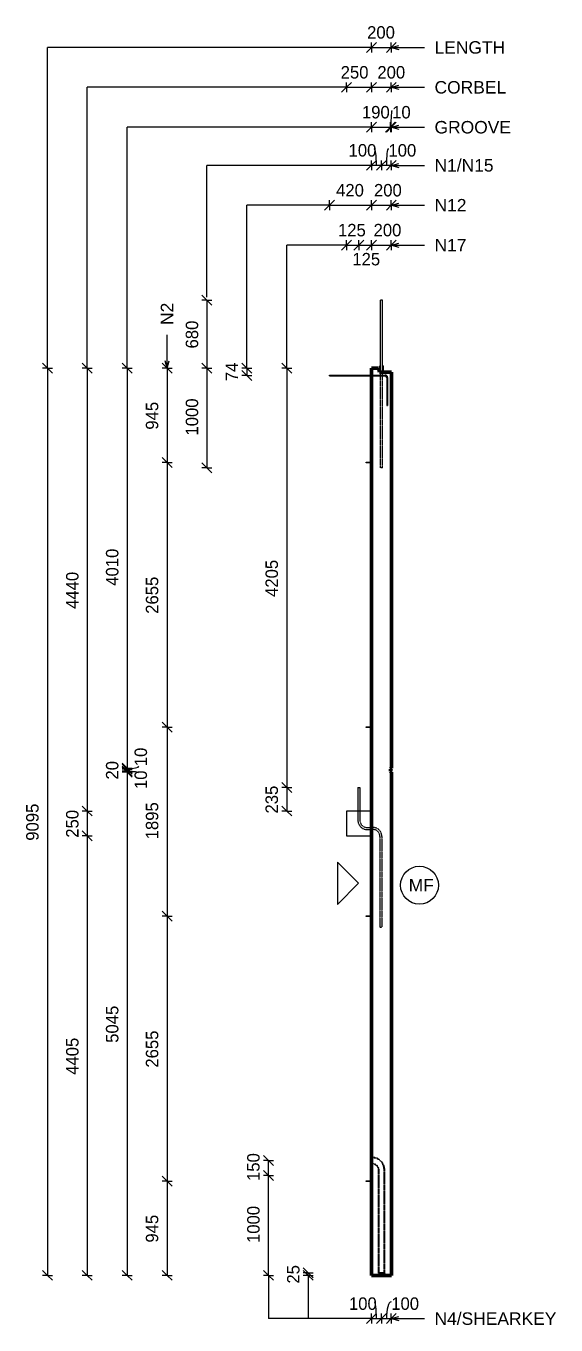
# Model space of a CAD drawing. Header units: millimetres. Extents: x -24813 to -9505, y -2179 to 11928.
# Drawn here: x -14821 to -9505, y -1893 to 11130 of the extents above; entities that cross this region are included whole.
import ezdxf

# ---------------------------------------------------------------- set-up
doc = ezdxf.new("R2010")
doc.units = ezdxf.units.MM
doc.linetypes.add('Dash', pattern=[6.36, 3.18, -3.18])
for name, color, linetype, lineweight in [('A-ANNO-DIMS', 211, 'Continuous', 9), ('A-ANNO-DIMS-50', 211, 'Continuous', 9), ('A-DETL-THIN', 151, 'Continuous', 18), ('A-GENM', 13, 'Continuous', 18), ('A-WALL', 113, 'Continuous', 25), ('A-WALL-HDLN', 110, 'Dash', 25), ('G-ANNO-TEXT', 231, 'Continuous', 9), ('S-BEAM', 12, 'Continuous', 18), ('S-RBAR', 171, 'Continuous', 18)]:
    doc.layers.add(name, color=color, linetype=linetype, lineweight=lineweight)
doc.styles.add('Arial_2', font='arial.ttf', dxfattribs={"height": 125})
doc.styles.add('Nirmala UI Semilight', font='NirmalaS.ttf', dxfattribs={"height": 125})
doc.dimstyles.new('Arrow_Filled_-_2_5_NI_UI', dxfattribs={"dimscale": 304.8, "dimtxt": 130.920493, "dimasz": 0.328084, "dimexe": 0.164042, "dimexo": 0.0625, "dimgap": 0.164042, "dimtad": 1, "dimdec": 4, "dimzin": 0, "dimdsep": 46, "dimtxsty": 'Nirmala UI Semilight', "dimblk1": 'OBLIQUE', "dimblk2": 'OBLIQUE', "dimsah": 1, "dimcen": 0.09, "dimazin": 0, "dimtfac": 1, "dimtdec": 4, "dimtix": 1, "dimtmove": 0, "dimatfit": 3, "dimfxl": 0.164042, "dimfxlon": 1, "dimtvp": 1, "dimtolj": 1, "dimtzin": 0, "dimarcsym": 2})
doc.dimstyles.new('Arrow_Filled_-_2_5_NI_UI_1', dxfattribs={"dimscale": 304.8, "dimtxt": 130.920493, "dimasz": 0.328084, "dimexe": 0.164042, "dimexo": 0.0625, "dimgap": 0.164042, "dimtad": 1, "dimdec": 4, "dimzin": 0, "dimdsep": 46, "dimtxsty": 'Nirmala UI Semilight', "dimblk1": 'OBLIQUE', "dimblk2": 'OBLIQUE', "dimsah": 1, "dimcen": 0.09, "dimazin": 0, "dimtfac": 1, "dimtdec": 4, "dimtix": 1, "dimtmove": 2, "dimatfit": 3, "dimfxl": 0.164042, "dimfxlon": 1, "dimtvp": 1, "dimtolj": 1, "dimtzin": 0, "dimarcsym": 2})
doc.dimstyles.new('Arrow_Filled_-_2_5_NI_UI_2', dxfattribs={"dimscale": 304.8, "dimtxt": 130.920493, "dimasz": 0.328084, "dimexe": 0.164042, "dimexo": 0.0625, "dimgap": 0.164042, "dimtad": 1, "dimdec": 4, "dimzin": 0, "dimdsep": 46, "dimtxsty": 'Nirmala UI Semilight', "dimblk1": 'OBLIQUE', "dimblk2": 'OBLIQUE', "dimsah": 1, "dimcen": 0.09, "dimazin": 0, "dimtfac": 1, "dimtdec": 4, "dimtix": 1, "dimtmove": 1, "dimatfit": 3, "dimfxl": 0.164042, "dimfxlon": 1, "dimtvp": 1, "dimtolj": 1, "dimtzin": 0, "dimarcsym": 2})

# ---------------------------------------------------------------- blocks, each defined once
blk = doc.blocks.new('RR spread anchor face based - RR-SA-5_0-240-2134540-Elevation Right')
at = {"layer": 'A-GENM'}
for p, q in [((2594, 7722), (2591, 7717)), ((2591, 7717), (2591, 7660)), ((2601, 7722), (2594, 7722)), ((2629, 7722), (2621, 7722)), ((2631, 7717), (2629, 7722)), ((2631, 7660), (2631, 7717))]:
    blk.add_line(p, q, dxfattribs=at)
blk = doc.blocks.new('RR spread anchor face based - RR-SA-1_4-160-2134593-Elevation Right')
at = {"layer": 'A-GENM'}
for p, q in [((2459, -447), (2464, -447)), ((2459, -453), (2459, -447)), ((2464, -453), (2459, -453)), ((2464, -447), (2511, -447)), ((2464, -447), (2464, -453)), ((2511, -453), (2464, -453))]:
    blk.add_line(p, q, dxfattribs=at)
blk = doc.blocks.new('DIMBLOCK106-Elevation Right')
at = {"layer": 'A-ANNO-DIMS-50'}
for p, q in [((-11357, -1829), (-11307, -1779)), ((-11357, -1829), (-11357, -1779)), ((-11257, -1829), (-11207, -1779)), ((-11257, -1829), (-11257, -1779)), ((-11357, -1829), (-11407, -1879)), ((-11357, -1829), (-11257, -1829)), ((-11357, -1829), (-11357, -1879)), ((-11257, -1829), (-11307, -1879)), ((-11257, -1829), (-11257, -1879))]:
    blk.add_line(p, q, dxfattribs=at)
blk.add_ellipse((-11325, -1829), major_axis=(0, 169), ratio=0.108148, start_param=4.712389, end_param=6.283185, dxfattribs=at)
at = {"layer": 'A-ANNO-DIMS-50', "color": 0, "insert": (-11582, -1616), "char_height": 125, "width": 308.5, "attachment_point": 1, "line_spacing_factor": 1.142579, "style": 'Nirmala UI Semilight'}
blk.add_mtext('100', dxfattribs=at)
blk = doc.blocks.new('_Oblique')
at = {"color": 0, "linetype": 'ByBlock', "lineweight": -2}
blk.add_line((-0.5, -0.5), (0.5, 0.5), dxfattribs=at)
blk = doc.blocks.new('DIMBLOCK107-Elevation Right')
at = {"layer": 'A-ANNO-DIMS-50'}
for p, q in [((-11257, -1829), (-11207, -1779)), ((-11257, -1829), (-11257, -1779)), ((-11157, -1829), (-11107, -1779)), ((-11157, -1829), (-11157, -1779)), ((-11257, -1829), (-11307, -1879)), ((-11257, -1829), (-11157, -1829)), ((-11257, -1829), (-11257, -1879)), ((-11157, -1829), (-11207, -1879)), ((-11157, -1829), (-11157, -1879))]:
    blk.add_line(p, q, dxfattribs=at)
blk.add_ellipse((-11158, -1829), major_axis=(0, 169), ratio=0.289959, start_param=0, end_param=1.570796, dxfattribs=at)
at = {"layer": 'A-ANNO-DIMS-50', "color": 0, "insert": (-11158, -1616), "char_height": 125, "width": 308.5, "attachment_point": 1, "line_spacing_factor": 1.142579, "style": 'Nirmala UI Semilight'}
blk.add_mtext('100', dxfattribs=at)
blk = doc.blocks.new('DIMBLOCK108-Elevation Right')
at = {"layer": 'A-ANNO-DIMS-50'}
for p, q in [((-11990, -1370), (-12040, -1320)), ((-11990, -1395), (-12040, -1345)), ((-11990, -1370), (-12040, -1370)), ((-11990, -1395), (-12040, -1395)), ((-11990, -1395), (-11990, -1370)), ((-11990, -1370), (-11940, -1420)), ((-11990, -1370), (-11940, -1370)), ((-11990, -1395), (-11940, -1445)), ((-11990, -1395), (-11940, -1395))]:
    blk.add_line(p, q, dxfattribs=at)
at = {"layer": 'A-ANNO-DIMS-50', "color": 0, "insert": (-12203, -1478), "char_height": 125, "width": 228.52, "attachment_point": 1, "rotation": 90, "line_spacing_factor": 1.142579, "style": 'Nirmala UI Semilight'}
blk.add_mtext('25', dxfattribs=at)
blk = doc.blocks.new('DIMBLOCK109-Elevation Right')
at = {"layer": 'A-ANNO-DIMS-50'}
for p, q in [((-12390, -395), (-12440, -345)), ((-12390, -395), (-12440, -395)), ((-12390, -1395), (-12390, -395)), ((-12390, -395), (-12340, -445)), ((-12390, -395), (-12340, -395)), ((-12390, -1395), (-12440, -1345)), ((-12390, -1395), (-12440, -1395)), ((-12390, -1395), (-12340, -1445)), ((-12390, -1395), (-12340, -1395))]:
    blk.add_line(p, q, dxfattribs=at)
at = {"layer": 'A-ANNO-DIMS-50', "color": 0, "insert": (-12603, -1071), "char_height": 125, "width": 422.75, "attachment_point": 1, "rotation": 90, "line_spacing_factor": 1.142579, "style": 'Nirmala UI Semilight'}
blk.add_mtext('1000', dxfattribs=at)
blk = doc.blocks.new('DIMBLOCK110-Elevation Right')
at = {"layer": 'A-ANNO-DIMS-50'}
for p, q in [((-12390, -245), (-12440, -195)), ((-12390, -245), (-12440, -245)), ((-12390, -395), (-12390, -245)), ((-12390, -245), (-12340, -295)), ((-12390, -245), (-12340, -245)), ((-12390, -395), (-12440, -345)), ((-12390, -395), (-12440, -395)), ((-12390, -395), (-12340, -445)), ((-12390, -395), (-12340, -395))]:
    blk.add_line(p, q, dxfattribs=at)
at = {"layer": 'A-ANNO-DIMS-50', "color": 0, "insert": (-12603, -449), "char_height": 125, "width": 308.5, "attachment_point": 1, "rotation": 90, "line_spacing_factor": 1.142579, "style": 'Nirmala UI Semilight'}
blk.add_mtext('150', dxfattribs=at)
blk = doc.blocks.new('DIMBLOCK111-Elevation Right')
at = {"layer": 'A-ANNO-DIMS-50'}
for p, q in [((-11607, 8933), (-11657, 8883)), ((-11607, 8933), (-11557, 8983)), ((-11607, 8933), (-11607, 8983)), ((-11607, 8933), (-11482, 8933)), ((-11607, 8933), (-11607, 8883)), ((-11482, 8933), (-11532, 8883)), ((-11482, 8933), (-11432, 8983)), ((-11482, 8933), (-11482, 8983)), ((-11482, 8933), (-11482, 8883))]:
    blk.add_line(p, q, dxfattribs=at)
at = {"layer": 'A-ANNO-DIMS-50', "color": 0, "insert": (-11692, 9146), "char_height": 125, "width": 308.5, "attachment_point": 1, "line_spacing_factor": 1.142579, "style": 'Nirmala UI Semilight'}
blk.add_mtext('125', dxfattribs=at)
blk = doc.blocks.new('DIMBLOCK112-Elevation Right')
at = {"layer": 'A-ANNO-DIMS-50'}
for p, q in [((-11482, 8933), (-11532, 8883)), ((-11482, 8933), (-11432, 8983)), ((-11482, 8933), (-11482, 8983)), ((-11482, 8933), (-11357, 8933)), ((-11482, 8933), (-11482, 8883)), ((-11357, 8933), (-11407, 8883)), ((-11357, 8933), (-11307, 8983)), ((-11357, 8933), (-11357, 8983)), ((-11357, 8933), (-11357, 8883))]:
    blk.add_line(p, q, dxfattribs=at)
at = {"layer": 'A-ANNO-DIMS-50', "color": 0, "insert": (-11548, 8855), "char_height": 125, "width": 308.5, "attachment_point": 1, "line_spacing_factor": 1.142579, "style": 'Nirmala UI Semilight'}
blk.add_mtext('125', dxfattribs=at)
blk = doc.blocks.new('DIMBLOCK113-Elevation Right')
at = {"layer": 'A-ANNO-DIMS-50'}
for p, q in [((-11357, 8933), (-11407, 8883)), ((-11357, 8933), (-11307, 8983)), ((-11357, 8933), (-11357, 8983)), ((-11357, 8933), (-11157, 8933)), ((-11357, 8933), (-11357, 8883)), ((-11157, 8933), (-11207, 8883)), ((-11157, 8933), (-11107, 8983)), ((-11157, 8933), (-11157, 8983)), ((-11157, 8933), (-11157, 8883))]:
    blk.add_line(p, q, dxfattribs=at)
at = {"layer": 'A-ANNO-DIMS-50', "color": 0, "insert": (-11335, 9146), "char_height": 125, "width": 342.77, "attachment_point": 1, "line_spacing_factor": 1.142579, "style": 'Nirmala UI Semilight'}
blk.add_mtext('200', dxfattribs=at)
blk = doc.blocks.new('DIMBLOCK114-Elevation Right')
at = {"layer": 'A-ANNO-DIMS-50'}
for p, q in [((-11777, 9333), (-11727, 9383)), ((-11777, 9333), (-11777, 9383)), ((-11357, 9333), (-11307, 9383)), ((-11357, 9333), (-11357, 9383)), ((-11777, 9333), (-11827, 9283)), ((-11777, 9333), (-11357, 9333)), ((-11777, 9333), (-11777, 9283)), ((-11357, 9333), (-11407, 9283)), ((-11357, 9333), (-11357, 9283))]:
    blk.add_line(p, q, dxfattribs=at)
at = {"layer": 'A-ANNO-DIMS-50', "color": 0, "insert": (-11711, 9546), "char_height": 125, "width": 345.63, "attachment_point": 1, "line_spacing_factor": 1.142579, "style": 'Nirmala UI Semilight'}
blk.add_mtext('420', dxfattribs=at)
blk = doc.blocks.new('DIMBLOCK115-Elevation Right')
at = {"layer": 'A-ANNO-DIMS-50'}
for p, q in [((-11357, 9333), (-11307, 9383)), ((-11357, 9333), (-11357, 9383)), ((-11157, 9333), (-11107, 9383)), ((-11157, 9333), (-11157, 9383)), ((-11357, 9333), (-11407, 9283)), ((-11357, 9333), (-11157, 9333)), ((-11357, 9333), (-11357, 9283)), ((-11157, 9333), (-11207, 9283)), ((-11157, 9333), (-11157, 9283))]:
    blk.add_line(p, q, dxfattribs=at)
at = {"layer": 'A-ANNO-DIMS-50', "color": 0, "insert": (-11331, 9546), "char_height": 125, "width": 342.77, "attachment_point": 1, "line_spacing_factor": 1.142579, "style": 'Nirmala UI Semilight'}
blk.add_mtext('200', dxfattribs=at)
blk = doc.blocks.new('DIMBLOCK116-Elevation Right')
at = {"layer": 'A-ANNO-DIMS-50'}
for p, q in [((-11357, 9733), (-11307, 9783)), ((-11357, 9733), (-11357, 9783)), ((-11257, 9733), (-11207, 9783)), ((-11257, 9733), (-11257, 9783)), ((-11357, 9733), (-11407, 9683)), ((-11357, 9733), (-11257, 9733)), ((-11357, 9733), (-11357, 9683)), ((-11257, 9733), (-11307, 9683)), ((-11257, 9733), (-11257, 9683))]:
    blk.add_line(p, q, dxfattribs=at)
blk.add_ellipse((-11329, 9733), major_axis=(0, 169), ratio=0.130609, start_param=4.712389, end_param=6.283185, dxfattribs=at)
at = {"layer": 'A-ANNO-DIMS-50', "color": 0, "insert": (-11586, 9946), "char_height": 125, "width": 308.5, "attachment_point": 1, "line_spacing_factor": 1.142579, "style": 'Nirmala UI Semilight'}
blk.add_mtext('100', dxfattribs=at)
blk = doc.blocks.new('DIMBLOCK117-Elevation Right')
at = {"layer": 'A-ANNO-DIMS-50'}
for p, q in [((-11257, 9733), (-11207, 9783)), ((-11257, 9733), (-11257, 9783)), ((-11157, 9733), (-11107, 9783)), ((-11157, 9733), (-11157, 9783)), ((-11257, 9733), (-11307, 9683)), ((-11257, 9733), (-11157, 9733)), ((-11257, 9733), (-11257, 9683)), ((-11157, 9733), (-11207, 9683)), ((-11157, 9733), (-11157, 9683))]:
    blk.add_line(p, q, dxfattribs=at)
blk.add_ellipse((-11186, 9733), major_axis=(0, 169), ratio=0.121125, start_param=0, end_param=1.570796, dxfattribs=at)
at = {"layer": 'A-ANNO-DIMS-50', "color": 0, "insert": (-11186, 9946), "char_height": 125, "width": 308.5, "attachment_point": 1, "line_spacing_factor": 1.142579, "style": 'Nirmala UI Semilight'}
blk.add_mtext('100', dxfattribs=at)
blk = doc.blocks.new('DIMBLOCK118-Elevation Right')
at = {"layer": 'A-ANNO-DIMS-50'}
for p, q in [((-12206, 7700), (-12256, 7750)), ((-12206, 7700), (-12256, 7700)), ((-12206, 7700), (-12206, 3495)), ((-12206, 7700), (-12156, 7650)), ((-12206, 7700), (-12156, 7700)), ((-12206, 3495), (-12256, 3545)), ((-12206, 3495), (-12256, 3495)), ((-12206, 3495), (-12156, 3445)), ((-12206, 3495), (-12156, 3495))]:
    blk.add_line(p, q, dxfattribs=at)
at = {"layer": 'A-ANNO-DIMS-50', "color": 0, "insert": (-12419, 5406), "char_height": 125, "width": 459.89, "attachment_point": 1, "rotation": 90, "line_spacing_factor": 1.142579, "style": 'Nirmala UI Semilight'}
blk.add_mtext('4205', dxfattribs=at)
blk = doc.blocks.new('DIMBLOCK119-Elevation Right')
at = {"layer": 'A-ANNO-DIMS-50'}
for p, q in [((-12206, 3495), (-12256, 3545)), ((-12206, 3495), (-12256, 3495)), ((-12206, 3495), (-12206, 3260)), ((-12206, 3495), (-12156, 3445)), ((-12206, 3495), (-12156, 3495)), ((-12206, 3260), (-12256, 3310)), ((-12206, 3260), (-12256, 3260)), ((-12206, 3260), (-12156, 3210)), ((-12206, 3260), (-12156, 3260))]:
    blk.add_line(p, q, dxfattribs=at)
at = {"layer": 'A-ANNO-DIMS-50', "color": 0, "insert": (-12419, 3235), "char_height": 125, "width": 342.77, "attachment_point": 1, "rotation": 90, "line_spacing_factor": 1.142579, "style": 'Nirmala UI Semilight'}
blk.add_mtext('235', dxfattribs=at)
blk = doc.blocks.new('DIMBLOCK120-Elevation Right')
at = {"layer": 'A-ANNO-DIMS-50'}
for p, q in [((-12606, 7700), (-12656, 7750)), ((-12606, 7700), (-12656, 7700)), ((-12606, 7700), (-12606, 7626)), ((-12606, 7700), (-12556, 7650)), ((-12606, 7700), (-12556, 7700)), ((-12606, 7626), (-12656, 7676)), ((-12606, 7626), (-12656, 7626)), ((-12606, 7626), (-12556, 7576)), ((-12606, 7626), (-12556, 7626))]:
    blk.add_line(p, q, dxfattribs=at)
at = {"layer": 'A-ANNO-DIMS-50', "color": 0, "insert": (-12819, 7569), "char_height": 125, "width": 225.66, "attachment_point": 1, "rotation": 90, "line_spacing_factor": 1.142579, "style": 'Nirmala UI Semilight'}
blk.add_mtext('74', dxfattribs=at)
blk = doc.blocks.new('DIMBLOCK121-Elevation Right')
at = {"layer": 'A-ANNO-DIMS-50'}
for p, q in [((-13006, 8380), (-13056, 8430)), ((-13006, 8380), (-13056, 8380)), ((-13006, 8380), (-13006, 7700)), ((-13006, 8380), (-12956, 8330)), ((-13006, 8380), (-12956, 8380)), ((-13006, 7700), (-13056, 7750)), ((-13006, 7700), (-13056, 7700)), ((-13006, 7700), (-12956, 7650)), ((-13006, 7700), (-12956, 7700))]:
    blk.add_line(p, q, dxfattribs=at)
at = {"layer": 'A-ANNO-DIMS-50', "color": 0, "insert": (-13219, 7897), "char_height": 125, "width": 342.77, "attachment_point": 1, "rotation": 90, "line_spacing_factor": 1.142579, "style": 'Nirmala UI Semilight'}
blk.add_mtext('680', dxfattribs=at)
blk = doc.blocks.new('DIMBLOCK122-Elevation Right')
at = {"layer": 'A-ANNO-DIMS-50'}
for p, q in [((-13006, 7700), (-13056, 7750)), ((-13006, 7700), (-13056, 7700)), ((-13006, 7700), (-13006, 6700)), ((-13006, 7700), (-12956, 7650)), ((-13006, 7700), (-12956, 7700)), ((-13006, 6700), (-13056, 6750)), ((-13006, 6700), (-13056, 6700)), ((-13006, 6700), (-12956, 6650)), ((-13006, 6700), (-12956, 6700))]:
    blk.add_line(p, q, dxfattribs=at)
at = {"layer": 'A-ANNO-DIMS-50', "color": 0, "insert": (-13219, 7024), "char_height": 125, "width": 422.75, "attachment_point": 1, "rotation": 90, "line_spacing_factor": 1.142579, "style": 'Nirmala UI Semilight'}
blk.add_mtext('1000', dxfattribs=at)
blk = doc.blocks.new('DIMBLOCK123-Elevation Right')
at = {"layer": 'A-ANNO-DIMS-50'}
for p, q in [((-13406, 7700), (-13456, 7750)), ((-13406, 7700), (-13456, 7700)), ((-13406, 7700), (-13406, 6755)), ((-13406, 7700), (-13356, 7650)), ((-13406, 7700), (-13356, 7700)), ((-13406, 6755), (-13456, 6805)), ((-13406, 6755), (-13456, 6755)), ((-13406, 6755), (-13356, 6705)), ((-13406, 6755), (-13356, 6755))]:
    blk.add_line(p, q, dxfattribs=at)
at = {"layer": 'A-ANNO-DIMS-50', "color": 0, "insert": (-13619, 7083), "char_height": 125, "width": 345.63, "attachment_point": 1, "rotation": 90, "line_spacing_factor": 1.142579, "style": 'Nirmala UI Semilight'}
blk.add_mtext('945', dxfattribs=at)
blk = doc.blocks.new('DIMBLOCK124-Elevation Right')
at = {"layer": 'A-ANNO-DIMS-50'}
for p, q in [((-13406, 6755), (-13456, 6805)), ((-13406, 6755), (-13456, 6755)), ((-13406, 6755), (-13406, 4100)), ((-13406, 6755), (-13356, 6705)), ((-13406, 6755), (-13356, 6755)), ((-13406, 4100), (-13456, 4150)), ((-13406, 4100), (-13456, 4100)), ((-13406, 4100), (-13356, 4050)), ((-13406, 4100), (-13356, 4100))]:
    blk.add_line(p, q, dxfattribs=at)
at = {"layer": 'A-ANNO-DIMS-50', "color": 0, "insert": (-13619, 5237), "char_height": 125, "width": 457.03, "attachment_point": 1, "rotation": 90, "line_spacing_factor": 1.142579, "style": 'Nirmala UI Semilight'}
blk.add_mtext('2655', dxfattribs=at)
blk = doc.blocks.new('DIMBLOCK125-Elevation Right')
at = {"layer": 'A-ANNO-DIMS-50'}
for p, q in [((-13406, 4100), (-13456, 4150)), ((-13406, 4100), (-13456, 4100)), ((-13406, 4100), (-13406, 2205)), ((-13406, 4100), (-13356, 4050)), ((-13406, 4100), (-13356, 4100)), ((-13406, 2205), (-13456, 2255)), ((-13406, 2205), (-13456, 2205)), ((-13406, 2205), (-13356, 2155)), ((-13406, 2205), (-13356, 2205))]:
    blk.add_line(p, q, dxfattribs=at)
at = {"layer": 'A-ANNO-DIMS-50', "color": 0, "insert": (-13619, 2976), "char_height": 125, "width": 422.75, "attachment_point": 1, "rotation": 90, "line_spacing_factor": 1.142579, "style": 'Nirmala UI Semilight'}
blk.add_mtext('1895', dxfattribs=at)
blk = doc.blocks.new('DIMBLOCK126-Elevation Right')
at = {"layer": 'A-ANNO-DIMS-50'}
for p, q in [((-13406, 2205), (-13456, 2255)), ((-13406, 2205), (-13456, 2205)), ((-13406, 2205), (-13406, -450)), ((-13406, 2205), (-13356, 2155)), ((-13406, 2205), (-13356, 2205)), ((-13406, -450), (-13456, -400)), ((-13406, -450), (-13456, -450)), ((-13406, -450), (-13356, -500)), ((-13406, -450), (-13356, -450))]:
    blk.add_line(p, q, dxfattribs=at)
at = {"layer": 'A-ANNO-DIMS-50', "color": 0, "insert": (-13619, 687), "char_height": 125, "width": 457.03, "attachment_point": 1, "rotation": 90, "line_spacing_factor": 1.142579, "style": 'Nirmala UI Semilight'}
blk.add_mtext('2655', dxfattribs=at)
blk = doc.blocks.new('DIMBLOCK127-Elevation Right')
at = {"layer": 'A-ANNO-DIMS-50'}
for p, q in [((-13406, -450), (-13456, -400)), ((-13406, -450), (-13456, -450)), ((-13406, -450), (-13406, -1395)), ((-13406, -450), (-13356, -500)), ((-13406, -450), (-13356, -450)), ((-13406, -1395), (-13456, -1345)), ((-13406, -1395), (-13456, -1395)), ((-13406, -1395), (-13356, -1445)), ((-13406, -1395), (-13356, -1395))]:
    blk.add_line(p, q, dxfattribs=at)
at = {"layer": 'A-ANNO-DIMS-50', "color": 0, "insert": (-13619, -1067), "char_height": 125, "width": 345.63, "attachment_point": 1, "rotation": 90, "line_spacing_factor": 1.142579, "style": 'Nirmala UI Semilight'}
blk.add_mtext('945', dxfattribs=at)
blk = doc.blocks.new('DIMBLOCK128-Elevation Right')
at = {"layer": 'A-ANNO-DIMS-50'}
for p, q in [((-14206, 7700), (-14256, 7750)), ((-14206, 7700), (-14256, 7700)), ((-14206, 7700), (-14206, 3260)), ((-14206, 7700), (-14156, 7650)), ((-14206, 7700), (-14156, 7700)), ((-14206, 3260), (-14256, 3310)), ((-14206, 3260), (-14256, 3260)), ((-14206, 3260), (-14156, 3210)), ((-14206, 3260), (-14156, 3260))]:
    blk.add_line(p, q, dxfattribs=at)
at = {"layer": 'A-ANNO-DIMS-50', "color": 0, "insert": (-14419, 5286), "char_height": 125, "width": 465.6, "attachment_point": 1, "rotation": 90, "line_spacing_factor": 1.142579, "style": 'Nirmala UI Semilight'}
blk.add_mtext('4440', dxfattribs=at)
blk = doc.blocks.new('DIMBLOCK129-Elevation Right')
at = {"layer": 'A-ANNO-DIMS-50'}
for p, q in [((-14206, 3260), (-14256, 3310)), ((-14206, 3260), (-14256, 3260)), ((-14206, 3260), (-14206, 3010)), ((-14206, 3260), (-14156, 3210)), ((-14206, 3260), (-14156, 3260)), ((-14206, 3010), (-14256, 3060)), ((-14206, 3010), (-14256, 3010)), ((-14206, 3010), (-14156, 2960)), ((-14206, 3010), (-14156, 3010))]:
    blk.add_line(p, q, dxfattribs=at)
at = {"layer": 'A-ANNO-DIMS-50', "color": 0, "insert": (-14419, 2992), "char_height": 125, "width": 342.77, "attachment_point": 1, "rotation": 90, "line_spacing_factor": 1.142579, "style": 'Nirmala UI Semilight'}
blk.add_mtext('250', dxfattribs=at)
blk = doc.blocks.new('DIMBLOCK130-Elevation Right')
at = {"layer": 'A-ANNO-DIMS-50'}
for p, q in [((-14206, 3010), (-14256, 3060)), ((-14206, 3010), (-14256, 3010)), ((-14206, 3010), (-14206, -1395)), ((-14206, 3010), (-14156, 2960)), ((-14206, 3010), (-14156, 3010)), ((-14206, -1395), (-14256, -1345)), ((-14206, -1395), (-14256, -1395)), ((-14206, -1395), (-14156, -1445)), ((-14206, -1395), (-14156, -1395))]:
    blk.add_line(p, q, dxfattribs=at)
at = {"layer": 'A-ANNO-DIMS-50', "color": 0, "insert": (-14419, 615), "char_height": 125, "width": 462.74, "attachment_point": 1, "rotation": 90, "line_spacing_factor": 1.142579, "style": 'Nirmala UI Semilight'}
blk.add_mtext('4405', dxfattribs=at)
blk = doc.blocks.new('DIMBLOCK131-Elevation Right')
at = {"layer": 'A-ANNO-DIMS-50'}
for p, q in [((-14606, 7700), (-14656, 7750)), ((-14606, 7700), (-14656, 7700)), ((-14606, 7700), (-14606, -1395)), ((-14606, 7700), (-14556, 7650)), ((-14606, 7700), (-14556, 7700)), ((-14606, -1395), (-14656, -1345)), ((-14606, -1395), (-14656, -1395)), ((-14606, -1395), (-14556, -1445)), ((-14606, -1395), (-14556, -1395))]:
    blk.add_line(p, q, dxfattribs=at)
at = {"layer": 'A-ANNO-DIMS-50', "color": 0, "insert": (-14819, 2962), "char_height": 125, "width": 457.03, "attachment_point": 1, "rotation": 90, "line_spacing_factor": 1.142579, "style": 'Nirmala UI Semilight'}
blk.add_mtext('9095', dxfattribs=at)
blk = doc.blocks.new('DIMBLOCK132-Elevation Right')
at = {"layer": 'A-ANNO-DIMS-50'}
for p, q in [((-11607, 10515), (-11557, 10565)), ((-11607, 10515), (-11607, 10565)), ((-11357, 10515), (-11307, 10565)), ((-11357, 10515), (-11357, 10565)), ((-11607, 10515), (-11657, 10465)), ((-11607, 10515), (-11357, 10515)), ((-11607, 10515), (-11607, 10465)), ((-11357, 10515), (-11407, 10465)), ((-11357, 10515), (-11357, 10465))]:
    blk.add_line(p, q, dxfattribs=at)
at = {"layer": 'A-ANNO-DIMS-50', "color": 0, "insert": (-11665, 10728), "char_height": 125, "width": 342.77, "attachment_point": 1, "line_spacing_factor": 1.142579, "style": 'Nirmala UI Semilight'}
blk.add_mtext('250', dxfattribs=at)
blk = doc.blocks.new('DIMBLOCK133-Elevation Right')
at = {"layer": 'A-ANNO-DIMS-50'}
for p, q in [((-11357, 10515), (-11307, 10565)), ((-11357, 10515), (-11357, 10565)), ((-11157, 10515), (-11107, 10565)), ((-11157, 10515), (-11157, 10565)), ((-11357, 10515), (-11407, 10465)), ((-11357, 10515), (-11157, 10515)), ((-11357, 10515), (-11357, 10465)), ((-11157, 10515), (-11207, 10465)), ((-11157, 10515), (-11157, 10465))]:
    blk.add_line(p, q, dxfattribs=at)
at = {"layer": 'A-ANNO-DIMS-50', "color": 0, "insert": (-11297, 10728), "char_height": 125, "width": 342.77, "attachment_point": 1, "line_spacing_factor": 1.142579, "style": 'Nirmala UI Semilight'}
blk.add_mtext('200', dxfattribs=at)
blk = doc.blocks.new('DIMBLOCK134-Elevation Right')
at = {"layer": 'A-ANNO-DIMS-50'}
for p, q in [((-11357, 10115), (-11307, 10165)), ((-11357, 10115), (-11357, 10165)), ((-11167, 10115), (-11117, 10165)), ((-11167, 10115), (-11167, 10165)), ((-11357, 10115), (-11407, 10065)), ((-11357, 10115), (-11167, 10115)), ((-11357, 10115), (-11357, 10065)), ((-11167, 10115), (-11217, 10065)), ((-11167, 10115), (-11167, 10065))]:
    blk.add_line(p, q, dxfattribs=at)
at = {"layer": 'A-ANNO-DIMS-50', "color": 0, "insert": (-11452, 10328), "char_height": 125, "width": 308.5, "attachment_point": 1, "line_spacing_factor": 1.142579, "style": 'Nirmala UI Semilight'}
blk.add_mtext('190', dxfattribs=at)
blk = doc.blocks.new('DIMBLOCK135-Elevation Right')
at = {"layer": 'A-ANNO-DIMS-50'}
for p, q in [((-11167, 10115), (-11117, 10165)), ((-11167, 10115), (-11167, 10165)), ((-11157, 10115), (-11107, 10165)), ((-11157, 10115), (-11157, 10165)), ((-11167, 10115), (-11217, 10065)), ((-11157, 10115), (-11207, 10065)), ((-11167, 10115), (-11157, 10115)), ((-11167, 10115), (-11167, 10065)), ((-11157, 10115), (-11157, 10065))]:
    blk.add_line(p, q, dxfattribs=at)
blk.add_ellipse((-11149, 10115), major_axis=(0, 169), ratio=0.073371, start_param=0, end_param=1.570796, dxfattribs=at)
at = {"layer": 'A-ANNO-DIMS-50', "color": 0, "insert": (-11149, 10328), "char_height": 125, "width": 194.24, "attachment_point": 1, "line_spacing_factor": 1.142579, "style": 'Nirmala UI Semilight'}
blk.add_mtext('10', dxfattribs=at)
blk = doc.blocks.new('DIMBLOCK136-Elevation Right')
at = {"layer": 'A-ANNO-DIMS-50'}
for p, q in [((-13806, 7700), (-13856, 7750)), ((-13806, 7700), (-13856, 7700)), ((-13806, 7700), (-13806, 3690)), ((-13806, 7700), (-13756, 7650)), ((-13806, 7700), (-13756, 7700)), ((-13806, 3690), (-13856, 3740)), ((-13806, 3690), (-13856, 3690)), ((-13806, 3690), (-13756, 3640)), ((-13806, 3690), (-13756, 3690))]:
    blk.add_line(p, q, dxfattribs=at)
at = {"layer": 'A-ANNO-DIMS-50', "color": 0, "insert": (-14019, 5518), "char_height": 125, "width": 425.61, "attachment_point": 1, "rotation": 90, "line_spacing_factor": 1.142579, "style": 'Nirmala UI Semilight'}
blk.add_mtext('4010', dxfattribs=at)
blk = doc.blocks.new('DIMBLOCK137-Elevation Right')
at = {"layer": 'A-ANNO-DIMS-50'}
for p, q in [((-13806, 3690), (-13856, 3740)), ((-13806, 3680), (-13856, 3730)), ((-13806, 3690), (-13856, 3690)), ((-13806, 3680), (-13856, 3680)), ((-13806, 3690), (-13806, 3680)), ((-13806, 3690), (-13756, 3640)), ((-13806, 3690), (-13756, 3690)), ((-13806, 3680), (-13756, 3630)), ((-13806, 3680), (-13756, 3680))]:
    blk.add_line(p, q, dxfattribs=at)
blk.add_ellipse((-13806, 3709), major_axis=(118, 0), ratio=0.205602, start_param=4.712389, end_param=6.283185, dxfattribs=at)
at = {"layer": 'A-ANNO-DIMS-50', "color": 0, "insert": (-13732, 3709), "char_height": 125, "width": 194.24, "attachment_point": 1, "rotation": 90, "line_spacing_factor": 1.142579, "style": 'Nirmala UI Semilight'}
blk.add_mtext('10', dxfattribs=at)
blk = doc.blocks.new('DIMBLOCK138-Elevation Right')
at = {"layer": 'A-ANNO-DIMS-50'}
for p, q in [((-13806, 3680), (-13856, 3730)), ((-13806, 3660), (-13856, 3710)), ((-13806, 3680), (-13856, 3680)), ((-13806, 3660), (-13856, 3660)), ((-13806, 3680), (-13806, 3660)), ((-13806, 3680), (-13756, 3630)), ((-13806, 3680), (-13756, 3680)), ((-13806, 3660), (-13756, 3610)), ((-13806, 3660), (-13756, 3660))]:
    blk.add_line(p, q, dxfattribs=at)
at = {"layer": 'A-ANNO-DIMS-50', "color": 0, "insert": (-14019, 3575), "char_height": 125, "width": 228.52, "attachment_point": 1, "rotation": 90, "line_spacing_factor": 1.142579, "style": 'Nirmala UI Semilight'}
blk.add_mtext('20', dxfattribs=at)
blk = doc.blocks.new('DIMBLOCK139-Elevation Right')
at = {"layer": 'A-ANNO-DIMS-50'}
for p, q in [((-13806, 3660), (-13856, 3710)), ((-13806, 3650), (-13856, 3700)), ((-13806, 3660), (-13856, 3660)), ((-13806, 3650), (-13856, 3650)), ((-13806, 3660), (-13806, 3650)), ((-13806, 3660), (-13756, 3610)), ((-13806, 3660), (-13756, 3660)), ((-13806, 3650), (-13756, 3600)), ((-13806, 3650), (-13756, 3650))]:
    blk.add_line(p, q, dxfattribs=at)
blk.add_ellipse((-13806, 3642), major_axis=(118, 0), ratio=0.113884, start_param=0, end_param=1.570796, dxfattribs=at)
at = {"layer": 'A-ANNO-DIMS-50', "color": 0, "insert": (-13732, 3480), "char_height": 125, "width": 194.24, "attachment_point": 1, "rotation": 90, "line_spacing_factor": 1.142579, "style": 'Nirmala UI Semilight'}
blk.add_mtext('10', dxfattribs=at)
blk = doc.blocks.new('DIMBLOCK140-Elevation Right')
at = {"layer": 'A-ANNO-DIMS-50'}
for p, q in [((-13806, 3650), (-13856, 3700)), ((-13806, 3650), (-13856, 3650)), ((-13806, 3650), (-13806, -1395)), ((-13806, 3650), (-13756, 3600)), ((-13806, 3650), (-13756, 3650)), ((-13806, -1395), (-13856, -1345)), ((-13806, -1395), (-13856, -1395)), ((-13806, -1395), (-13756, -1445)), ((-13806, -1395), (-13756, -1395))]:
    blk.add_line(p, q, dxfattribs=at)
at = {"layer": 'A-ANNO-DIMS-50', "color": 0, "insert": (-14019, 936), "char_height": 125, "width": 459.89, "attachment_point": 1, "rotation": 90, "line_spacing_factor": 1.142579, "style": 'Nirmala UI Semilight'}
blk.add_mtext('5045', dxfattribs=at)
blk = doc.blocks.new('DIMBLOCK141-Elevation Right')
at = {"layer": 'A-ANNO-DIMS-50'}
for p, q in [((-11357, 10915), (-11307, 10965)), ((-11357, 10915), (-11357, 10965)), ((-11157, 10915), (-11107, 10965)), ((-11157, 10915), (-11157, 10965)), ((-11357, 10915), (-11407, 10865)), ((-11357, 10915), (-11157, 10915)), ((-11357, 10915), (-11357, 10865)), ((-11157, 10915), (-11207, 10865)), ((-11157, 10915), (-11157, 10865))]:
    blk.add_line(p, q, dxfattribs=at)
at = {"layer": 'A-ANNO-DIMS-50', "color": 0, "insert": (-11400, 11128), "char_height": 125, "width": 342.77, "attachment_point": 1, "line_spacing_factor": 1.142579, "style": 'Nirmala UI Semilight'}
blk.add_mtext('200', dxfattribs=at)

msp = doc.modelspace()

# ---------------------------------------------------------------- linework, layer by layer
at = {"layer": 'A-DETL-THIN'}
for p, q in [((-14605.96508, 7700), (-14605.96508, 10915.02793)), ((-11356.73957, 10915.02793), (-14605.96508, 10915.02793)), ((-14205.96508, 7700), (-14205.96508, 10515.02793)), ((-11606.73957, 10515.02793), (-14205.96508, 10515.02793)), ((-13805.96508, 7700), (-13805.96508, 10115.02793)), ((-11356.73957, 10115.02793), (-13805.96508, 10115.02793)), ((-13005.96508, 8410), (-13005.96508, 9732.76957)), ((-11356.73957, 9732.76957), (-13005.96508, 9732.76957)), ((-12605.96508, 7700), (-12605.96508, 9332.76957)), ((-11776.73957, 9332.76957), (-12605.96508, 9332.76957)), ((-12205.96508, 7700), (-12205.96508, 8932.76957)), ((-11606.73957, 8932.76957), (-12205.96508, 8932.76957)), ((-11696.73957, 2748.09916), (-11696.73957, 2323.83509)), ((-11484.60753, 2535.96712), (-11696.73957, 2748.09916)), ((-11696.73957, 2323.83509), (-11484.60753, 2535.96712)), ((-12390.26109, -1395), (-12390.26109, -1828.86163)), ((-11990.26109, -1395), (-11990.26109, -1828.86163)), ((-11356.73957, -1828.86163), (-12390.26109, -1828.86163))]:
    msp.add_line(p, q, dxfattribs=at)
msp.add_circle((-10874.68873, 2516.08346), 190, dxfattribs=at)
at = {"layer": 'A-WALL', "lineweight": 50}
for p, q in [((-11286.75161, 7700), (-11356.73957, 7700)), ((-11356.73957, 7700), (-11356.73957, -1395)), ((-11276.75161, 7660), (-11286.75161, 7700)), ((-11156.73957, 7660), (-11276.75161, 7660)), ((-11156.73957, 3690), (-11156.73957, 7660)), ((-11166.73957, 3680), (-11156.73957, 3690)), ((-11166.73957, 3660), (-11166.73957, 3680)), ((-11156.73957, 3650), (-11166.73957, 3660)), ((-11156.73957, -1395), (-11156.73957, 3650)), ((-11356.73957, -1395), (-11156.73957, -1395))]:
    msp.add_line(p, q, dxfattribs=at)
at = {"layer": 'A-WALL-HDLN'}
for p, q in [((-11346.73957, -215), (-11356.73957, -215)), ((-11356.73957, -275), (-11346.73957, -275)), ((-11286.73957, -335), (-11286.73957, -1376.25)), ((-11226.73957, -1376.25), (-11226.73957, -335)), ((-11294.23957, -1395), (-11286.75795, -1376.29595)), ((-11284.23957, -1370), (-11229.23957, -1370)), ((-11226.72119, -1376.29595), (-11219.23957, -1395))]:
    msp.add_line(p, q, dxfattribs=at)
at = {"layer": 'A-WALL-HDLN', "flags": 128}
for points in [[(-11226.73957, -335), (-11226.83555, -330.20128), (-11227.12336, -325.41024), (-11227.60253, -320.63454), (-11228.27229, -315.88182), (-11229.13158, -311.15968), (-11230.17901, -306.47568), (-11231.41291, -301.83732), (-11232.83132, -297.25201), (-11234.43195, -292.72709), (-11236.21225, -288.2698), (-11238.16937, -283.88726), (-11240.30018, -279.5865), (-11242.60127, -275.37438), (-11245.06895, -271.25766), (-11247.69929, -267.2429), (-11250.48808, -263.33655), (-11253.43084, -259.54484), (-11256.52288, -255.87384), (-11259.75925, -252.32943), (-11263.13476, -248.91727), (-11266.64403, -245.64283), (-11270.28143, -242.51133), (-11274.04115, -239.52781), (-11277.91717, -236.69701), (-11281.90329, -234.02348), (-11285.99314, -231.51149), (-11290.18016, -229.16506), (-11294.45767, -226.98795), (-11298.81882, -224.98363), (-11303.25664, -223.15531), (-11307.76401, -221.50592), (-11312.33374, -220.0381), (-11316.95851, -218.75419), (-11321.63093, -217.65625), (-11326.34351, -216.74603), (-11331.08872, -216.025), (-11335.85897, -215.4943), (-11340.64663, -215.15478), (-11345.44403, -215.00699), (-11346.73957, -215)], [(-11346.73957, -275), (-11344.34021, -275.04799), (-11341.94469, -275.1919), (-11339.55683, -275.43148), (-11337.18047, -275.76636), (-11334.81941, -276.19601), (-11332.47741, -276.71972), (-11330.15823, -277.33667), (-11327.86557, -278.04587), (-11325.60311, -278.84619), (-11323.37447, -279.73634), (-11321.1832, -280.7149), (-11319.03282, -281.7803), (-11316.92676, -282.93085), (-11314.8684, -284.16469), (-11312.86102, -285.47986), (-11310.90784, -286.87425), (-11309.01199, -288.34564), (-11307.17649, -289.89166), (-11305.40428, -291.50984), (-11303.6982, -293.1976), (-11302.06098, -294.95223), (-11300.49523, -296.77093), (-11299.00347, -298.65079), (-11297.58807, -300.5888), (-11296.25131, -302.58186), (-11294.99531, -304.62678), (-11293.8221, -306.7203), (-11292.73354, -308.85905), (-11291.73138, -311.03963), (-11290.81722, -313.25853), (-11289.99253, -315.51222), (-11289.25862, -317.79709), (-11288.61666, -320.10947), (-11288.06769, -322.44568), (-11287.61258, -324.80197), (-11287.25207, -327.17458), (-11286.98672, -329.5597), (-11286.81696, -331.95353), (-11286.74306, -334.35223), (-11286.73957, -335)], [(-11284.23957, -1370), (-11285.3246, -1372.71259), (-11286.10792, -1374.67088), (-11286.58124, -1375.85417), (-11286.72384, -1376.21069)], [(-11226.75529, -1376.21069), (-11226.8979, -1375.85417), (-11227.37122, -1374.67088), (-11228.15453, -1372.71259), (-11229.23957, -1370)]]:
    msp.add_lwpolyline(points, dxfattribs=at)
at = {"layer": 'G-ANNO-TEXT', "color": 7}
for p, q in [((-11157.77666, 10914.98329), (-11082.77666, 10935.07948)), ((-11157.77666, 10914.98329), (-11082.77666, 10894.8871)), ((-11157.77666, 10914.98329), (-10823.77635, 10914.98329)), ((-11157.29145, 10515.21018), (-11082.29145, 10535.30637)), ((-11157.29145, 10515.21018), (-11082.29145, 10495.11399)), ((-11157.29145, 10515.21018), (-10823.77635, 10515.21018)), ((-11156.70138, 10115.0854), (-11081.70138, 10135.18159)), ((-11156.70138, 10115.0854), (-11081.70138, 10094.98921)), ((-11156.70138, 10115.0854), (-10823.77635, 10115.0854)), ((-11156.70138, 9732.55118), (-11081.70138, 9752.64737)), ((-11156.70138, 9732.55118), (-11081.70138, 9712.45499)), ((-11156.70138, 9732.55118), (-10823.77635, 9732.55118)), ((-11156.81369, 9333.42317), (-11081.81369, 9353.51936)), ((-11156.81369, 9333.42317), (-11081.81369, 9313.32698)), ((-11156.81369, 9333.42317), (-10823.77635, 9333.42317)), ((-11156.70138, 8932.80254), (-11081.70138, 8952.89873)), ((-11156.70138, 8932.80254), (-11081.70138, 8912.70635)), ((-11156.70138, 8932.80254), (-10823.77635, 8932.80254)), ((-13406.11025, 7699.50689), (-13406.11025, 8032.43193)), ((-13406.11025, 7699.50689), (-13426.20644, 7774.50689)), ((-13406.11025, 7699.50689), (-13386.01407, 7774.50689)), ((-11157.12897, -1828.76058), (-11082.12897, -1808.66439)), ((-11157.12897, -1828.76058), (-11082.12897, -1848.85677)), ((-11157.12897, -1828.76058), (-10824.20393, -1828.76058))]:
    msp.add_line(p, q, dxfattribs=at)
at = {"layer": 'S-BEAM'}
for p, q in [((-11606.73957, 3260), (-11606.73957, 3010)), ((-11356.73957, 3260), (-11606.73957, 3260)), ((-11606.73957, 3010), (-11356.73957, 3010))]:
    msp.add_line(p, q, dxfattribs=at)
at = {"layer": 'S-RBAR'}
for p, q in [((-11246.73957, 8380), (-11266.73957, 8380)), ((-11266.73957, 7660), (-11266.73957, 8380)), ((-11246.73957, 7660), (-11246.73957, 8380)), ((-11776.73957, 7630.00692), (-11218.73957, 7630.00692)), ((-11776.73957, 7622.00692), (-11776.73957, 7630.00692)), ((-11776.73957, 7622.00692), (-11218.73957, 7622.00692)), ((-11202.73957, 7606.00692), (-11202.73957, 7325.59745)), ((-11194.73957, 7606.00692), (-11194.73957, 7325.59745)), ((-11202.73957, 7325.59745), (-11194.73957, 7325.59745)), ((-11491.73957, 3495), (-11491.73957, 3260)), ((-11491.73957, 3495), (-11471.73957, 3495)), ((-11471.73957, 3495), (-11471.73957, 3260))]:
    msp.add_line(p, q, dxfattribs=at)
at = {"layer": 'S-RBAR', "linetype": 'Dash'}
for p, q in [((-11266.73957, 7630.00692), (-11266.73957, 7659.95039)), ((-11266.73957, 6700), (-11266.73957, 7622.00692)), ((-11246.73957, 7630.00692), (-11246.73957, 7659.95039)), ((-11246.73957, 6700), (-11246.73957, 7622.00692)), ((-11246.73957, 6700), (-11266.73957, 6700)), ((-11491.73957, 3259.95039), (-11491.73957, 3165)), ((-11471.73957, 3259.95039), (-11471.73957, 3165)), ((-11401.73957, 3095), (-11341.73957, 3095)), ((-11401.73957, 3075), (-11341.73957, 3075)), ((-11271.73957, 3005), (-11271.73957, 2095)), ((-11251.73957, 3005), (-11251.73957, 2095)), ((-11271.73957, 2095), (-11251.73957, 2095))]:
    msp.add_line(p, q, dxfattribs=at)
at = {"layer": 'S-RBAR'}
for radius in [24, 16]:
    msp.add_arc((-11218.73957, 7606.00692), radius, 0, 90, dxfattribs=at)
at = {"layer": 'S-RBAR', "linetype": 'Dash'}
for centre, radius, start, end in [((-11401.73957, 3165), 90, 180, 270), ((-11401.73957, 3165), 70, 180, 270), ((-11341.73957, 3005), 90, 0, 90), ((-11341.73957, 3005), 70, 360, 90)]:
    msp.add_arc(centre, radius, start, end, dxfattribs=at)

# ---------------------------------------------------------------- block references
at = {"layer": 'A-GENM'}
for name, p in [('RR spread anchor face based - RR-SA-5_0-240-2134540-Elevation Right', (-13867.93574, 0)), ('RR spread anchor face based - RR-SA-1_4-160-2134593-Elevation Right', (-13867.93574, 7205)), ('RR spread anchor face based - RR-SA-1_4-160-2134593-Elevation Right', (-13867.93574, 4550)), ('RR spread anchor face based - RR-SA-1_4-160-2134593-Elevation Right', (-13867.93574, 2655)), ('RR spread anchor face based - RR-SA-1_4-160-2134593-Elevation Right', (-13867.93574, 0))]:
    msp.add_blockref(name, p, dxfattribs=at)

# ---------------------------------------------------------------- texts
at = {"layer": 'G-ANNO-TEXT', "color": 7, "char_height": 125, "attachment_point": 1, "style": 'Arial_2'}
for s, insert, width in [('LENGTH', (-10723.77635, 10977.48329), 857.805625), ('CORBEL', (-10723.77635, 10577.71018), 865.8225), ('GROOVE', (-10723.77635, 10177.5854), 925.9490625), ('N1/N15', (-10723.77635, 9795.05118), 713.501875), ('N12', (-10723.77635, 9395.92317), 384.81), ('N17', (-10723.77635, 8995.30254), 384.81), ('MF', (-10982.60446, 2578.54118), 300.6328125), ('N4/SHEARKEY', (-10724.20393, -1766.26058), 1475.105)]:
    msp.add_mtext(s, dxfattribs=dict(at, insert=insert, width=width))
at = {"layer": 'G-ANNO-TEXT', "color": 7, "insert": (-13468.61025, 8132.43193), "char_height": 125, "width": 268.5653125, "attachment_point": 1, "rotation": 90, "style": 'Arial_2'}
msp.add_mtext('N2', dxfattribs=at)

# ---------------------------------------------------------------- dimensions: what is measured, and where the dimension line sits
at = {"layer": 'A-ANNO-DIMS'}
for base, p1, p2, override, picture, middle in [((-11156.73957, 10915.02793), (-11356.73957, 10865.02793), (-11156.73957, 10865.02793), {"dimpost": '<>', "dimfxl": 200}, 'DIMBLOCK141-Elevation Right', (-11256.73957, 11029.61998)), ((-11356.73957, 9332.76957), (-11776.73957, 9282.76957), (-11356.73957, 9282.76957), {"dimpost": '<>', "dimfxl": 420}, 'DIMBLOCK114-Elevation Right', (-11566.73957, 9447.36162))]:
    dim = msp.add_linear_dim(base=base, p1=p1, p2=p2, dimstyle='Arrow_Filled_-_2_5_NI_UI', override=override, dxfattribs=at)
    dim.commit()
    dim.dimension.update_dxf_attribs({"geometry": picture, "text_midpoint": middle})
for base, p1, p2, dimstyle, override, picture, middle in [((-11356.73957, 10515.02793), (-11606.73957, 10465.02793), (-11356.73957, 10465.02793), 'Arrow_Filled_-_2_5_NI_UI_1', {"dimpost": '<>', "dimfxl": 250}, 'DIMBLOCK132-Elevation Right', (-11493.45436, 10644.78055)), ((-11156.73957, 10515.02793), (-11356.73957, 10465.02793), (-11156.73957, 10465.02793), 'Arrow_Filled_-_2_5_NI_UI_1', {"dimpost": '<>', "dimfxl": 200}, 'DIMBLOCK133-Elevation Right', (-11125.52111, 10644.78055)), ((-11166.73957, 10115.02793), (-11356.73957, 10065.02793), (-11166.73957, 10065.02793), 'Arrow_Filled_-_2_5_NI_UI_1', {"dimpost": '<>', "dimfxl": 190}, 'DIMBLOCK134-Elevation Right', (-11298.08684, 10244.78055)), ((-11156.73957, 10115.02793), (-11166.73957, 10065.02793), (-11156.73957, 10065.02793), 'Arrow_Filled_-_2_5_NI_UI_2', {"dimpost": '<>', "dimfxl": 10}, 'DIMBLOCK135-Elevation Right', (-11052.21937, 10244.78055)), ((-11256.73957, 9732.76957), (-11356.73957, 9682.76957), (-11256.73957, 9682.76957), 'Arrow_Filled_-_2_5_NI_UI_2', {"dimpost": '<>', "dimfxl": 100}, 'DIMBLOCK116-Elevation Right', (-11431.64709, 9862.52219)), ((-11156.73957, 9732.76957), (-11256.73957, 9682.76957), (-11156.73957, 9682.76957), 'Arrow_Filled_-_2_5_NI_UI_2', {"dimpost": '<>', "dimfxl": 100}, 'DIMBLOCK117-Elevation Right', (-11032.01906, 9862.52219)), ((-11156.73957, 9332.76957), (-11356.73957, 9282.76957), (-11156.73957, 9282.76957), 'Arrow_Filled_-_2_5_NI_UI_1', {"dimpost": '<>', "dimfxl": 200}, 'DIMBLOCK115-Elevation Right', (-11159.59654, 9462.52219)), ((-11481.73957, 8932.76957), (-11606.73957, 8882.76957), (-11481.73957, 8882.76957), 'Arrow_Filled_-_2_5_NI_UI_1', {"dimpost": '<>', "dimfxl": 125}, 'DIMBLOCK111-Elevation Right', (-11537.59901, 9062.52219)), ((-11156.73957, 8932.76957), (-11356.73957, 8882.76957), (-11156.73957, 8882.76957), 'Arrow_Filled_-_2_5_NI_UI_1', {"dimpost": '<>', "dimfxl": 200}, 'DIMBLOCK113-Elevation Right', (-11163.56284, 9062.52219)), ((-11356.73957, 8932.76957), (-11481.73957, 8882.76957), (-11356.73957, 8882.76957), 'Arrow_Filled_-_2_5_NI_UI_1', {"dimpost": '<>', "dimfxl": 125}, 'DIMBLOCK112-Elevation Right', (-11393.53154, 8771.45586)), ((-11256.73957, -1828.86163), (-11356.73957, -1778.86163), (-11256.73957, -1778.86163), 'Arrow_Filled_-_2_5_NI_UI_2', {"dimpost": '<>', "dimfxl": 100}, 'DIMBLOCK106-Elevation Right', (-11427.85069, -1699.109)), ((-11156.73957, -1828.86163), (-11256.73957, -1778.86163), (-11156.73957, -1778.86163), 'Arrow_Filled_-_2_5_NI_UI_2', {"dimpost": '<>', "dimfxl": 100}, 'DIMBLOCK107-Elevation Right', (-11003.48297, -1699.109))]:
    dim = msp.add_linear_dim(base=base, p1=p1, p2=p2, dimstyle=dimstyle, override=override, dxfattribs=at)
    dim.commit()
    dim.dimension.update_dxf_attribs({"geometry": picture, "text_midpoint": middle, "dimtype": 160})
for base, p1, p2, override, picture, middle in [((-13005.96508, 7700), (-12955.96508, 8380), (-12955.96508, 7700), {"dimpost": '<>', "dimfxl": 680}, 'DIMBLOCK121-Elevation Right', (-13120.60071, 8040)), ((-14605.96508, -1395), (-14555.96508, 7700), (-14555.96508, -1395), {"dimpost": '<>', "dimfxl": 9095}, 'DIMBLOCK131-Elevation Right', (-14720.60071, 3152.5)), ((-14205.96508, 3260), (-14155.96508, 7700), (-14155.96508, 3260), {"dimpost": '<>', "dimfxl": 4440}, 'DIMBLOCK128-Elevation Right', (-14320.55713, 5480)), ((-13805.96508, 3690), (-13755.96508, 7700), (-13755.96508, 3690), {"dimpost": '<>', "dimfxl": 4010}, 'DIMBLOCK136-Elevation Right', (-13920.9058, 5695)), ((-13405.96508, 6755), (-13355.96508, 7700), (-13355.96508, 6755), {"dimpost": '<>', "dimfxl": 945}, 'DIMBLOCK123-Elevation Right', (-13520.60071, 7227.5)), ((-13005.96508, 6700), (-12955.96508, 7700), (-12955.96508, 6700), {"dimpost": '<>', "dimfxl": 1000}, 'DIMBLOCK122-Elevation Right', (-13120.9058, 7200)), ((-12605.96508, 7626.00692), (-12555.96508, 7700), (-12555.96508, 7626.00692), {"dimpost": '<>', "dimfxl": 73.993084}, 'DIMBLOCK120-Elevation Right', (-12718.46508, 7663.00346)), ((-12205.96508, 3495), (-12155.96508, 7700), (-12155.96508, 3495), {"dimpost": '<>', "dimfxl": 4205}, 'DIMBLOCK118-Elevation Right', (-12320.55713, 5597.5)), ((-13405.96508, 4100), (-13355.96508, 6755), (-13355.96508, 4100), {"dimpost": '<>', "dimfxl": 2655}, 'DIMBLOCK124-Elevation Right', (-13520.60071, 5427.5)), ((-13405.96508, 2205), (-13355.96508, 4100), (-13355.96508, 2205), {"dimpost": '<>', "dimfxl": 1895}, 'DIMBLOCK125-Elevation Right', (-13520.94939, 3152.5)), ((-13805.96508, 3660), (-13755.96508, 3680), (-13755.96508, 3660), {"dimpost": '<>', "dimfxl": 20}, 'DIMBLOCK138-Elevation Right', (-13920.55713, 3670)), ((-13805.96508, -1395), (-13755.96508, 3650), (-13755.96508, -1395), {"dimpost": '<>', "dimfxl": 5045}, 'DIMBLOCK140-Elevation Right', (-13920.55713, 1127.5)), ((-12205.96508, 3260), (-12155.96508, 3495), (-12155.96508, 3260), {"dimpost": '<>', "dimfxl": 235}, 'DIMBLOCK119-Elevation Right', (-12320.60071, 3377.5)), ((-14205.96508, 3010), (-14155.96508, 3260), (-14155.96508, 3010), {"dimpost": '<>', "dimfxl": 250}, 'DIMBLOCK129-Elevation Right', (-14320.55713, 3135)), ((-14205.96508, -1395), (-14155.96508, 3010), (-14155.96508, -1395), {"dimpost": '<>', "dimfxl": 4405}, 'DIMBLOCK130-Elevation Right', (-14320.55713, 807.5)), ((-13405.96508, -450), (-13355.96508, 2205), (-13355.96508, -450), {"dimpost": '<>', "dimfxl": 2655}, 'DIMBLOCK126-Elevation Right', (-13520.60071, 877.5)), ((-12390.26109, -245), (-12340.26109, -395), (-12340.26109, -245), {"dimpost": '<>', "dimfxl": 150}, 'DIMBLOCK110-Elevation Right', (-12505.20182, -320)), ((-12390.26109, -395), (-12340.26109, -1395), (-12340.26109, -395), {"dimpost": '<>', "dimfxl": 1000}, 'DIMBLOCK109-Elevation Right', (-12505.20182, -895)), ((-13405.96508, -1395), (-13355.96508, -450), (-13355.96508, -1395), {"dimpost": '<>', "dimfxl": 945}, 'DIMBLOCK127-Elevation Right', (-13520.60071, -922.5)), ((-11990.26109, -1370), (-11940.26109, -1395), (-11940.26109, -1370), {"dimpost": '<>', "dimfxl": 25}, 'DIMBLOCK108-Elevation Right', (-12104.85315, -1382.5))]:
    dim = msp.add_linear_dim(base=base, p1=p1, p2=p2, angle=90, dimstyle='Arrow_Filled_-_2_5_NI_UI', override=override, dxfattribs=at)
    dim.commit()
    dim.dimension.update_dxf_attribs({"geometry": picture, "text_midpoint": middle})
for base, p1, p2, picture, middle in [((-13805.96508, 3680), (-13755.96508, 3690), (-13755.96508, 3680), 'DIMBLOCK137-Elevation Right', (-13648.75275, 3806.3692)), ((-13805.96508, 3650), (-13755.96508, 3660), (-13755.96508, 3650), 'DIMBLOCK139-Elevation Right', (-13648.75275, 3576.82165))]:
    dim = msp.add_linear_dim(base=base, p1=p1, p2=p2, angle=90, dimstyle='Arrow_Filled_-_2_5_NI_UI_2', override={"dimpost": '<>', "dimfxl": 10}, dxfattribs=at)
    dim.commit()
    dim.dimension.update_dxf_attribs({"geometry": picture, "text_midpoint": middle, "dimtype": 160, "text_rotation": 90})

doc.saveas('drawing.dxf')
